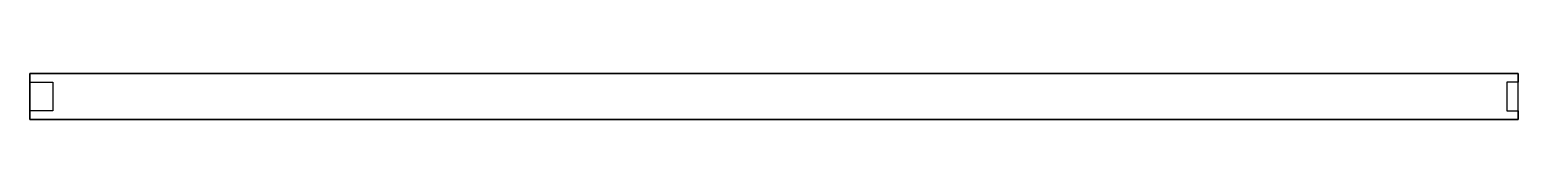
# Model space of a CAD drawing. Extents: x 0 to 2590, y 0 to 80.
import ezdxf

# ---------------------------------------------------------------- set-up
doc = ezdxf.new("R2010")
doc.units = 0

msp = doc.modelspace()

# ---------------------------------------------------------------- linework, layer by layer
at = {"layer": 'CONTORNO'}
msp.add_lwpolyline([(2590, 0), (0, 0), (0, 80), (2590, 80), (2590, 65), (2570, 65), (2570, 15), (2590, 15)], close=True, dxfattribs=at)
at = {"layer": 'CONTORNO_INTERIOR'}
msp.add_lwpolyline([(0, 15), (0, 65), (40, 65), (40, 15)], close=True, dxfattribs=at)
at = {"layer": 'PANEL'}
msp.add_lwpolyline([(0, 0), (2590, 0), (2590, 80), (0, 80)], close=True, dxfattribs=at)

doc.saveas('drawing.dxf')
